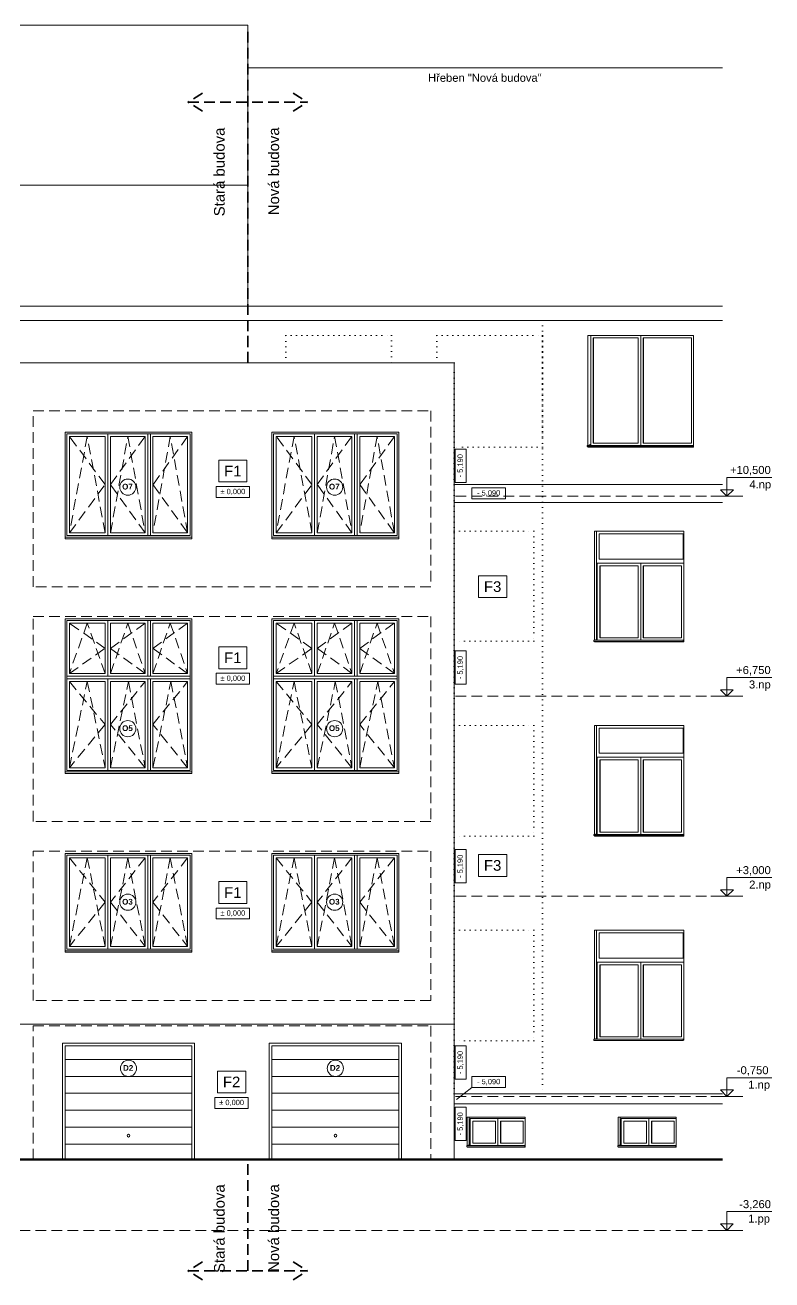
# Model space of a CAD drawing. Header units: millimetres. Extents: x 89194 to 559352, y -753138 to -204019.
# Drawn here: x 294698 to 308691, y -702632 to -679116 of the extents above; entities that cross this region are included whole.
import ezdxf

# ---------------------------------------------------------------- set-up
doc = ezdxf.new("R2010")
doc.units = ezdxf.units.MM
doc.header["$LTSCALE"] = 400
for name, pattern in [('DASHED', [0.75, 0.5, -0.25]), ('DOT', [0.25, 0, -0.25]), ('ČÁRKOVANÁ', [0.75, 0.5, -0.25])]:
    doc.linetypes.add(name, pattern=pattern)
for name, color, linetype, lineweight in [('RG_koty_hloubkové', 5, 'Continuous', 9), ('RG_Koty_vyskove', 7, 'Continuous', 5), ('RG_okna', 3, 'Continuous', 9), ('RG_pohled', 200, 'Continuous', 9), ('RG_popis okna', 131, 'Continuous', 9), ('RG_popisy', 11, 'Continuous', 9), ('RG_skladby konstrukcí', 5, 'Continuous', 9), ('RG_tečkovaně', 210, 'DOT', 15), ('RG_velmi tlustá', 5, 'Continuous', 70), ('RG_výrobky klempíř', 6, 'Continuous', 9), ('RG_čárkovaně', 40, 'DASHED', 9)]:
    doc.layers.add(name, color=color, linetype=linetype, lineweight=lineweight)
doc.styles.add('ARIAL', font='Arial.ttf')
doc.styles.add('Arial 200', font='Arial.ttf', dxfattribs={"height": 200})
doc.styles.add('Arial 250', font='Arial Bold.ttf', dxfattribs={"height": 250})

# ---------------------------------------------------------------- blocks, each defined once
blk = doc.blocks.new('velke_okno_3np')
at = {"layer": 'RG_okna'}
for points in [[(337698, -686743), (340073, -686743), (340073, -688743), (337698, -688743)], [(337728, -686773), (340043, -686773), (340043, -688683), (337728, -688683)], [(337728, -686773), (338498, -686773), (338498, -688683), (337728, -688683)], [(337778, -686823), (338448, -686823), (338448, -688633), (337778, -688633)], [(338498, -686773), (339248, -686773), (339248, -688683), (338498, -688683)], [(338548, -686823), (339198, -686823), (339198, -688633), (338548, -688633)], [(339298, -686773), (340043, -686773), (340043, -688683), (339298, -688683)], [(339343, -686823), (339993, -686823), (339993, -688633), (339343, -688633)]]:
    blk.add_lwpolyline(points, close=True, dxfattribs=at)
at = {"layer": 'RG_výrobky klempíř'}
blk.add_lwpolyline([(337698, -688743), (340073, -688743), (340073, -688713), (337698, -688713)], close=True, dxfattribs=at)
at = {"layer": 'RG_čárkovaně'}
for points in [[(338448, -688633), (338113, -686823), (337778, -688633), (338448, -687728), (337778, -686823)], [(338548, -688633), (338873, -686823), (339198, -688633), (338548, -687728), (339198, -686823)], [(339993, -686823), (339343, -687728), (339993, -688633), (339668, -686823), (339343, -688633)]]:
    blk.add_lwpolyline(points, dxfattribs=at)
blk = doc.blocks.new('velke_okno_2np')
at = {"layer": 'RG_okna'}
for points in [[(337698, -690243), (340073, -690243), (340073, -693143), (337698, -693143)], [(337728, -690273), (340043, -690273), (340043, -693083), (337728, -693083)], [(337778, -690323), (338448, -690323), (338448, -691268), (337778, -691268)], [(338548, -690323), (339198, -690323), (339198, -691268), (338548, -691268)], [(339343, -690323), (339993, -690323), (339993, -691268), (339343, -691268)], [(337778, -691418), (338448, -691418), (338448, -693033), (337778, -693033)], [(338548, -691418), (339198, -691418), (339198, -693033), (338548, -693033)], [(339343, -691418), (339993, -691418), (339993, -693033), (339343, -693033)]]:
    blk.add_lwpolyline(points, close=True, dxfattribs=at)
for points in [[(338498, -691368), (338498, -693083), (337728, -693083), (337728, -690273), (338498, -690273), (338498, -691318)], [(338498, -691318), (338498, -690273), (339248, -690273), (339248, -691318)], [(339298, -691318), (339298, -690273), (340043, -690273), (340043, -693083), (339298, -693083), (339298, -691368)], [(340043, -691318), (337728, -691318)], [(337728, -691368), (340043, -691368)], [(339248, -691368), (339248, -693083), (338498, -693083), (338498, -691368)]]:
    blk.add_lwpolyline(points, dxfattribs=at)
at = {"layer": 'RG_výrobky klempíř'}
blk.add_lwpolyline([(337698, -693143), (340073, -693143), (340073, -693113), (337698, -693113)], close=True, dxfattribs=at)
at = {"layer": 'RG_čárkovaně'}
for points in [[(338448, -691268), (338113, -690323), (337778, -691268), (338448, -690796), (337778, -690323)], [(338548, -691268), (338873, -690323), (339198, -691268), (338548, -690796), (339198, -690323)], [(339343, -691268), (339668, -690323), (339993, -691268), (339343, -690796), (339993, -690323)], [(337778, -691418), (338448, -692226), (337778, -693033), (338113, -691418), (338448, -693033)], [(338548, -693033), (338886, -691418), (339198, -693033), (338548, -692226), (339198, -691418)], [(339343, -693033), (339681, -691418), (339993, -693033), (339343, -692226), (339993, -691418)]]:
    blk.add_lwpolyline(points, dxfattribs=at)
blk = doc.blocks.new('velke_okno_1np')
at = {"layer": 'RG_okna'}
for points in [[(337698, -694643), (340073, -694643), (340073, -696493), (337698, -696493)], [(337728, -694673), (340043, -694673), (340043, -696433), (337728, -696433)], [(337728, -694673), (338498, -694673), (338498, -696433), (337728, -696433)], [(337778, -694723), (338448, -694723), (338448, -696383), (337778, -696383)], [(338498, -694673), (339248, -694673), (339248, -696433), (338498, -696433)], [(338548, -694723), (339198, -694723), (339198, -696383), (338548, -696383)], [(339298, -694673), (340043, -694673), (340043, -696433), (339298, -696433)], [(339343, -694723), (339993, -694723), (339993, -696383), (339343, -696383)]]:
    blk.add_lwpolyline(points, close=True, dxfattribs=at)
at = {"layer": 'RG_výrobky klempíř'}
blk.add_lwpolyline([(337698, -696493), (340073, -696493), (340073, -696463), (337698, -696463)], close=True, dxfattribs=at)
at = {"layer": 'RG_čárkovaně'}
for points in [[(337778, -694723), (338448, -695553), (337778, -696383), (338113, -694723), (338448, -696383)], [(339198, -694723), (338548, -695553), (339198, -696383), (338873, -694723), (338548, -696383)], [(339993, -694723), (339343, -695553), (339993, -696383), (339668, -694723), (339343, -696383)]]:
    blk.add_lwpolyline(points, dxfattribs=at)
blk = doc.blocks.new('vrata')
at = {"layer": 'RG_okna'}
h = blk.add_hatch(dxfattribs=at)
h.set_pattern_fill('ANSI31', color=256, scale=100, angle=315)
h.paths.add_polyline_path([(345448, -698243), (347823, -698243), (347823, -700373), (345448, -700373)])
for points in [[(345398, -698193), (347873, -698193), (347873, -700373), (345398, -700373)], [(345448, -698243), (347823, -698243), (347823, -700373), (345448, -700373)]]:
    blk.add_lwpolyline(points, close=True, dxfattribs=at)
blk.add_circle((346636, -699929), 25, dxfattribs=at)

msp = doc.modelspace()

# ---------------------------------------------------------------- linework, layer by layer
at = {"layer": 'RG_koty_hloubkové'}
for points in [[(302757.5, -687686.2), (302757.5, -687061.2), (302961.3, -687061.2), (302961.3, -687686.2)], [(298278.8, -687764.4), (298903.8, -687764.4), (298903.8, -687968.2), (298278.8, -687968.2)], [(303071.4, -687790.3), (303696.4, -687790.3), (303696.4, -687994), (303071.4, -687994)], [(302757.5, -691468.5), (302757.5, -690843.5), (302961.3, -690843.5), (302961.3, -691468.5)], [(298278.8, -691264.4), (298903.8, -691264.4), (298903.8, -691468.2), (298278.8, -691468.2)], [(302757.5, -695192.9), (302757.5, -694567.9), (302961.3, -694567.9), (302961.3, -695192.9)], [(298278.8, -695664.4), (298903.8, -695664.4), (298903.8, -695868.2), (298278.8, -695868.2)], [(302757.5, -698870.2), (302757.5, -698245.2), (302961.3, -698245.2), (302961.3, -698870.2)], [(303071.4, -698823.1), (303696.4, -698823.1), (303696.4, -699026.9), (303071.4, -699026.9)], [(298255.2, -699214.4), (298880.2, -699214.4), (298880.2, -699418.2), (298255.2, -699418.2)], [(302757.5, -700019), (302757.5, -699394), (302961.3, -699394), (302961.3, -700019)]]:
    msp.add_lwpolyline(points, close=True, dxfattribs=at)
msp.add_lwpolyline([(303071.4, -699026.9), (302784.4, -699249.3)], dxfattribs=at)
at = {"layer": 'RG_Koty_vyskove', "transparency": 33554687}
for p, q in [((307848.8, -687593.2), (307848.8, -687943.2)), ((307848.7, -687823.1, 0), (307728.7, -687823.1, 0)), ((307728.7, -687823.1, 0), (307848.8, -687943.2)), ((307968.7, -687823.1, 0), (307848.7, -687823.1, 0)), ((307848.8, -687943.2), (307968.7, -687823.1, 0)), ((307847.3, -691343.2), (307847.3, -691693.2)), ((307847.1, -691573.1, 0), (307727.1, -691573.1, 0)), ((307727.1, -691573.1, 0), (307847.3, -691693.2)), ((307967.1, -691573.1, 0), (307847.1, -691573.1, 0)), ((307847.3, -691693.2), (307967.1, -691573.1, 0)), ((307848.8, -695093.2), (307848.8, -695443.2)), ((307848.7, -695323.1, 0), (307728.7, -695323.1, 0)), ((307728.7, -695323.1, 0), (307848.8, -695443.2)), ((307968.7, -695323.1, 0), (307848.7, -695323.1, 0)), ((307848.8, -695443.2), (307968.7, -695323.1, 0)), ((307848.8, -698843.2), (307848.8, -699193.2)), ((307848.7, -699073.1, 0), (307728.7, -699073.1, 0)), ((307728.7, -699073.1, 0), (307848.8, -699193.2)), ((307968.7, -699073.1, 0), (307848.7, -699073.1, 0)), ((307848.8, -699193.2), (307968.7, -699073.1, 0)), ((307847.3, -701353.2), (307847.3, -701703.2)), ((307847.1, -701583.1, 0), (307727.1, -701583.1, 0)), ((307727.1, -701583.1, 0), (307847.3, -701703.2)), ((307967.1, -701583.1, 0), (307847.1, -701583.1, 0)), ((307847.3, -701703.2), (307967.1, -701583.1, 0))]:
    msp.add_line(p, q, dxfattribs=at)
at = {"layer": 'RG_Koty_vyskove', "transparency": 33554687, "extrusion": (0, 0, -1)}
for p, q in [((308691, -687593.2), (307848.8, -687593.2)), ((308689.4, -691343.2), (307847.3, -691343.2)), ((308691, -695093.2), (307848.8, -695093.2)), ((308691, -698843.2), (307848.8, -698843.2)), ((308689.4, -701353.2), (307847.3, -701353.2))]:
    msp.add_line(p, q, dxfattribs=at)
at = {"layer": 'RG_Koty_vyskove', "transparency": 33554687}
for points in [[(307548.8, -687943.2), (308148.8, -687943.2)], [(307547.3, -691693.2), (308147.3, -691693.2)], [(307548.8, -695443.2), (308148.8, -695443.2)], [(307548.8, -699193.2), (308148.8, -699193.2)], [(307547.3, -701703.2), (308147.3, -701703.2)]]:
    msp.add_lwpolyline(points, dxfattribs=at)
at = {"layer": 'RG_pohled', "color": 2, "linetype": 'Continuous', "lineweight": 20}
for p, q in [((286490.1, -684383.2), (307763.9, -684383.2)), ((286490.1, -684653.2), (307763.9, -684653.2)), ((305242.3, -684933.2), (307223.1, -684933.2)), ((305242.3, -686103.2), (305242.3, -684933.2)), ((305296.8, -684978.2), (305296.8, -684933.2)), ((305296.8, -686948.2), (305296.8, -684978.2)), ((305344.1, -684978.2), (305344.1, -686948.2)), ((306185.4, -684978.2), (305344.1, -684978.2)), ((305349, -686948.2), (305349, -684978.2)), ((306185.4, -686948.2), (306185.4, -684978.2)), ((306232.7, -684978.2), (306232.7, -684933.2)), ((306232.7, -686948.2), (306232.7, -684978.2)), ((306279.9, -684978.2), (306279.9, -686948.2)), ((307183.1, -684978.2), (306279.9, -684978.2)), ((306284.8, -686948.2), (306284.8, -684978.2)), ((307183.1, -686948.2), (307183.1, -684978.2)), ((307223.1, -684933.2), (307223.1, -686103.2)), ((305242.3, -686103.2), (305242.1, -686103.2)), ((305242.1, -686103.2), (305242.1, -686993.2)), ((307223.1, -686103.2), (307222.9, -686103.2)), ((307222.9, -686103.2), (307222.9, -687023.2)), ((305242.1, -686993.2), (305232.3, -686995.7)), ((305232.3, -686995.7), (305232.3, -687015.7)), ((307213.1, -686995.7), (305232.3, -686995.7)), ((307213.1, -687015.7), (305232.3, -687015.7)), ((305281.1, -686983.2), (305242.1, -686993.2)), ((305242.1, -687015.7), (305242.1, -687023.2)), ((307222.9, -687023.2), (305242.1, -687023.2)), ((305281.1, -686973.2), (305281.1, -686983.2)), ((305296.8, -686973.2), (305281.1, -686973.2)), ((305296.8, -686983.2), (305281.1, -686983.2)), ((305281.4, -687023.2), (305281.4, -687015.7)), ((305296.8, -686985.2), (305296.8, -686948.2)), ((305344.1, -686948.2), (306185.4, -686948.2)), ((306232.7, -686985.2), (306232.7, -686948.2)), ((306279.9, -686948.2), (307183.1, -686948.2)), ((307222.9, -686993.2), (307213.1, -686995.7)), ((307213.1, -686995.7), (307213.1, -687015.7)), ((307222.9, -686998.2), (307213.1, -686998.2)), ((307213.1, -687015.7), (307216.3, -687005.7)), ((307216.3, -687005.7), (307213.1, -687005.7)), ((302738.3, -687723.2), (307763.9, -687723.2)), ((302738.3, -688063.2), (307763.9, -688063.2)), ((305365.3, -690643.2), (305365.3, -688603.2)), ((305365.3, -688603.2), (307037.9, -688603.2)), ((305404.6, -688653.2), (305404.6, -688603.2)), ((305404.6, -690623.2), (305404.6, -688653.2)), ((305451.8, -688653.2), (305451.8, -689123.2)), ((307029.9, -688653.2), (305451.8, -688653.2)), ((305456.7, -689123.2), (305456.7, -688653.2)), ((307029.9, -689123.2), (307029.9, -688653.2)), ((307037.9, -688603.2), (307037.9, -690673.2)), ((305420, -689248.2), (305420, -689198.2)), ((305420, -689198.2), (306232.7, -689198.2)), ((305420, -690598.2), (305420, -689248.2)), ((305451.8, -689123.2), (307029.9, -689123.2)), ((305467.3, -689248.2), (305467.3, -690598.2)), ((306185.4, -689248.2), (305467.3, -689248.2)), ((305472.2, -690598.2), (305472.2, -689248.2)), ((306185.4, -690598.2), (306185.4, -689248.2)), ((306232.7, -689248.2), (306232.7, -689198.2)), ((306232.7, -689198.2), (307037.9, -689198.2)), ((306232.7, -690598.2), (306232.7, -689248.2)), ((306279.9, -689248.2), (306279.9, -690598.2)), ((306998.1, -689248.2), (306279.9, -689248.2)), ((306284.8, -690598.2), (306284.8, -689248.2)), ((306998.1, -690598.2), (306998.1, -689248.2)), ((305365.3, -690643.2), (305355.5, -690645.7)), ((305355.5, -690645.7), (305355.5, -690665.7)), ((307028.1, -690645.7), (305355.5, -690645.7)), ((307028.1, -690665.7), (305355.5, -690665.7)), ((305404.2, -690633.2), (305365.3, -690643.2)), ((305365.3, -690673.2), (305365.3, -690665.7)), ((305404.2, -690623.2), (305404.2, -690633.2)), ((305420, -690623.2), (305404.2, -690623.2)), ((305420, -690633.2), (305404.2, -690633.2)), ((305404.6, -690673.2), (305404.6, -690665.7)), ((305420, -690635.2), (305420, -690598.2)), ((305467.3, -690598.2), (306185.4, -690598.2)), ((306232.7, -690635.2), (306232.7, -690598.2)), ((306279.9, -690598.2), (306998.1, -690598.2)), ((307037.9, -690643.2), (307028.1, -690645.7)), ((307028.1, -690645.7), (307028.1, -690665.7)), ((307037.9, -690648.2), (307028.1, -690648.2)), ((307028.1, -690665.7), (307031.3, -690655.7)), ((307031.3, -690655.7), (307028.1, -690655.7)), ((307037.9, -690673.2), (305365.3, -690673.2)), ((305365.3, -694283.2), (305365.3, -692243.2)), ((305365.3, -692243.2), (307037.9, -692243.2)), ((305404.6, -692293.2), (305404.6, -692243.2)), ((305404.6, -694263.2), (305404.6, -692293.2)), ((305451.8, -692293.2), (305451.8, -692763.2)), ((307029.9, -692293.2), (305451.8, -692293.2)), ((305456.7, -692763.2), (305456.7, -692293.2)), ((307029.9, -692763.2), (307029.9, -692293.2)), ((307037.9, -692243.2), (307037.9, -694313.2)), ((305451.8, -692763.2), (307029.9, -692763.2)), ((305420, -692888.2), (305420, -692838.2)), ((305420, -692838.2), (306232.7, -692838.2)), ((305420, -694238.2), (305420, -692888.2)), ((305467.3, -692888.2), (305467.3, -694238.2)), ((306185.4, -692888.2), (305467.3, -692888.2)), ((305472.2, -694238.2), (305472.2, -692888.2)), ((306185.4, -694238.2), (306185.4, -692888.2)), ((306232.7, -692888.2), (306232.7, -692838.2)), ((306232.7, -692838.2), (307037.9, -692838.2)), ((306232.7, -694238.2), (306232.7, -692888.2)), ((306279.9, -692888.2), (306279.9, -694238.2)), ((306998.1, -692888.2), (306279.9, -692888.2)), ((306284.8, -694238.2), (306284.8, -692888.2)), ((306998.1, -694238.2), (306998.1, -692888.2)), ((305365.3, -694283.2), (305355.5, -694285.7)), ((305355.5, -694285.7), (305355.5, -694305.7)), ((307028.1, -694285.7), (305355.5, -694285.7)), ((307028.1, -694305.7), (305355.5, -694305.7)), ((305404.2, -694273.2), (305365.3, -694283.2)), ((305365.3, -694313.2), (305365.3, -694305.7)), ((307037.9, -694313.2), (305365.3, -694313.2)), ((305404.2, -694263.2), (305404.2, -694273.2)), ((305420, -694263.2), (305404.2, -694263.2)), ((305420, -694273.2), (305404.2, -694273.2)), ((305404.6, -694313.2), (305404.6, -694305.7)), ((305420, -694275.2), (305420, -694238.2)), ((305467.3, -694238.2), (306185.4, -694238.2)), ((306232.7, -694275.2), (306232.7, -694238.2)), ((306279.9, -694238.2), (306998.1, -694238.2)), ((307037.9, -694283.2), (307028.1, -694285.7)), ((307028.1, -694285.7), (307028.1, -694305.7)), ((307037.9, -694288.2), (307028.1, -694288.2)), ((307028.1, -694305.7), (307031.3, -694295.7)), ((307031.3, -694295.7), (307028.1, -694295.7)), ((305365.3, -696080.7), (307037.9, -696080.7)), ((305365.3, -698120.7), (305365.3, -696080.7)), ((305404.6, -696130.7), (305404.6, -696080.7)), ((305404.6, -698100.7), (305404.6, -696130.7)), ((305451.8, -696130.7), (305451.8, -696600.7)), ((307029.9, -696130.7), (305451.8, -696130.7)), ((305456.7, -696600.7), (305456.7, -696130.7)), ((307029.9, -696600.7), (307029.9, -696130.7)), ((307037.9, -696080.7), (307037.9, -698140.7)), ((305420, -696725.7), (305420, -696675.7)), ((305420, -696675.7), (306232.7, -696675.7)), ((305420, -698075.7), (305420, -696725.7)), ((305451.8, -696600.7), (307029.9, -696600.7)), ((305467.3, -696725.7), (305467.3, -698075.7)), ((306185.4, -696725.7), (305467.3, -696725.7)), ((305472.2, -698075.7), (305472.2, -696725.7)), ((306185.4, -698075.7), (306185.4, -696725.7)), ((306232.7, -696725.7), (306232.7, -696675.7)), ((306232.7, -696675.7), (307037.9, -696675.7)), ((306232.7, -698075.7), (306232.7, -696725.7)), ((306279.9, -696725.7), (306279.9, -698075.7)), ((306998.1, -696725.7), (306279.9, -696725.7)), ((306284.8, -698075.7), (306284.8, -696725.7)), ((306998.1, -698075.7), (306998.1, -696725.7)), ((305365.3, -698120.7), (305355.5, -698123.2)), ((305355.5, -698123.2), (305355.5, -698143.2)), ((307028.1, -698123.2), (305355.5, -698123.2)), ((307028.1, -698143.2), (305355.5, -698143.2)), ((305404.2, -698110.7), (305365.3, -698120.7)), ((305404.2, -698100.7), (305404.2, -698110.7)), ((305420, -698100.7), (305404.2, -698100.7)), ((305420, -698110.7), (305404.2, -698110.7)), ((305420, -698112.7), (305420, -698075.7)), ((305467.3, -698075.7), (306185.4, -698075.7)), ((306232.7, -698112.7), (306232.7, -698075.7)), ((306279.9, -698075.7), (306998.1, -698075.7)), ((307037.9, -698120.7), (307028.1, -698123.2)), ((307028.1, -698123.2), (307028.1, -698143.2)), ((307037.9, -698125.7), (307028.1, -698125.7)), ((307028.1, -698143.2), (307031.3, -698133.2)), ((307031.3, -698133.2), (307028.1, -698133.2)), ((307037.9, -698140.7), (307028.9, -698140.7)), ((307763.9, -699143.2), (302738.3, -699143.2)), ((307763.9, -699333.2), (302738.3, -699333.2)), ((302982.6, -700113.2), (302982.6, -699583.2)), ((302982.6, -699583.2), (304069.3, -699583.2)), ((303021.8, -699633.2), (303021.8, -699583.2)), ((304069.3, -699583.2), (304069.3, -700143.2)), ((305811.6, -700113.2), (305811.6, -699583.2)), ((305811.6, -699583.2), (306898.3, -699583.2)), ((305850.9, -699633.2), (305850.9, -699583.2)), ((306898.3, -699583.2), (306898.3, -700143.2)), ((303021.8, -700093.2), (303021.8, -699633.2)), ((303037.3, -699658.2), (303037.3, -699608.2)), ((303037.3, -699608.2), (303557, -699608.2)), ((303037.3, -700068.2), (303037.3, -699658.2)), ((303084.5, -699658.2), (303084.5, -700068.2)), ((303509.8, -699658.2), (303084.5, -699658.2)), ((303089.4, -700068.2), (303089.4, -699658.2)), ((303509.8, -700068.2), (303509.8, -699658.2)), ((303557, -699658.2), (303557, -699608.2)), ((303557, -699608.2), (304069.3, -699608.2)), ((303557, -700068.2), (303557, -699658.2)), ((303604.3, -699658.2), (303604.3, -700068.2)), ((304029.5, -699658.2), (303604.3, -699658.2)), ((303609.2, -700068.2), (303609.2, -699658.2)), ((304029.5, -700068.2), (304029.5, -699658.2)), ((305850.9, -700093.2), (305850.9, -699633.2)), ((305866.3, -699658.2), (305866.3, -699608.2)), ((305866.3, -699608.2), (306386.1, -699608.2)), ((305866.3, -700068.2), (305866.3, -699658.2)), ((305913.6, -699658.2), (305913.6, -700068.2)), ((306338.8, -699658.2), (305913.6, -699658.2)), ((305918.5, -700068.2), (305918.5, -699658.2)), ((306338.8, -700068.2), (306338.8, -699658.2)), ((306386.1, -699658.2), (306386.1, -699608.2)), ((306386.1, -699608.2), (306898.3, -699608.2)), ((306386.1, -700068.2), (306386.1, -699658.2)), ((306433.3, -699658.2), (306433.3, -700068.2)), ((306858.5, -699658.2), (306433.3, -699658.2)), ((306438.2, -700068.2), (306438.2, -699658.2)), ((306858.5, -700068.2), (306858.5, -699658.2)), ((303037.3, -700105.2), (303037.3, -700068.2)), ((303084.5, -700068.2), (303509.8, -700068.2)), ((303557, -700105.2), (303557, -700068.2)), ((303604.3, -700068.2), (304029.5, -700068.2)), ((305866.3, -700105.2), (305866.3, -700068.2)), ((305913.6, -700068.2), (306338.8, -700068.2)), ((306386.1, -700105.2), (306386.1, -700068.2)), ((306433.3, -700068.2), (306858.5, -700068.2)), ((302982.6, -700113.2), (302972.8, -700115.7)), ((302972.8, -700115.7), (302972.8, -700135.7)), ((304059.5, -700115.7), (302972.8, -700115.7)), ((304059.5, -700135.7), (302972.8, -700135.7)), ((303021.5, -700103.2), (302982.6, -700113.2)), ((302982.6, -700143.2), (302982.6, -700135.7)), ((304069.3, -700143.2), (302982.6, -700143.2)), ((303021.5, -700093.2), (303021.5, -700103.2)), ((303037.3, -700093.2), (303021.5, -700093.2)), ((303037.3, -700103.2), (303021.5, -700103.2)), ((303021.8, -700143.2), (303021.8, -700135.7)), ((304069.3, -700113.2), (304059.5, -700115.7)), ((304059.5, -700115.7), (304059.5, -700135.7)), ((304069.3, -700118.2), (304059.5, -700118.2)), ((304059.5, -700135.7), (304062.7, -700125.7)), ((304062.7, -700125.7), (304059.5, -700125.7)), ((305811.6, -700113.2), (305801.8, -700115.7)), ((305801.8, -700115.7), (305801.8, -700135.7)), ((306888.5, -700115.7), (305801.8, -700115.7)), ((306888.5, -700135.7), (305801.8, -700135.7)), ((305850.6, -700103.2), (305811.6, -700113.2)), ((305811.6, -700143.2), (305811.6, -700135.7)), ((306898.3, -700143.2), (305811.6, -700143.2)), ((305850.6, -700093.2), (305850.6, -700103.2)), ((305866.3, -700093.2), (305850.6, -700093.2)), ((305866.3, -700103.2), (305850.6, -700103.2)), ((305850.9, -700143.2), (305850.9, -700135.7)), ((306898.3, -700113.2), (306888.5, -700115.7)), ((306888.5, -700115.7), (306888.5, -700135.7)), ((306898.3, -700118.2), (306888.5, -700118.2)), ((306888.5, -700135.7), (306891.8, -700125.7)), ((306891.8, -700125.7), (306888.5, -700125.7))]:
    msp.add_line(p, q, dxfattribs=at)
for points in [[(298871.2, -684383.2), (298871.2, -679115.9), (281929, -679115.9)], [(298871.2, -679915.9), (307763.9, -679915.9)], [(298871.2, -682118.9), (281929, -682118.9)]]:
    msp.add_lwpolyline(points, dxfattribs=at)
at = {"layer": 'RG_pohled'}
for points in [[(283858.3, -685443.2), (302738.3, -685443.2), (302738.3, -697838.2), (283858.3, -697838.2)], [(286558.3, -697838.2), (302738.3, -697838.2), (302738.3, -700373.2), (286558.3, -700373.2)]]:
    msp.add_lwpolyline(points, close=True, dxfattribs=at)
at = {"layer": 'RG_popis okna'}
for centre in [(296623.2, -687774.3), (300498.2, -687774.3), (296623.2, -692301), (300498.2, -692301), (296623.2, -695554.1), (300498.2, -695554.1), (296635.8, -698667.3), (300512.2, -698667.3)]:
    msp.add_circle(centre, 151.6, dxfattribs=at)
at = {"layer": 'RG_popisy', "linetype": 'ČÁRKOVANÁ', "lineweight": 35}
for p, q in [((298871.2, -685443.2), (298871.2, -679192)), ((298871.2, -702461.4), (298871.2, -700373.2))]:
    msp.add_line(p, q, dxfattribs=at)
for points in [[(298021.5, -680390), (297750.4, -680560.7)], [(298021.5, -680390), (297750.4, -680560.7)], [(299720.9, -680390), (299992.1, -680560.7)], [(299720.9, -680390), (299992.1, -680560.7)], [(297750.4, -680560.7), (299992.1, -680560.7)], [(298021.5, -680731.4), (297750.4, -680560.7)], [(297750.4, -680560.7), (299992.1, -680560.7)], [(298021.5, -680731.4), (297750.4, -680560.7)], [(299720.9, -680731.4), (299992.1, -680560.7)], [(299720.9, -680731.4), (299992.1, -680560.7)], [(298021.5, -702290.8), (297750.4, -702461.4)], [(298021.5, -702290.8), (297750.4, -702461.4)], [(299720.9, -702290.8), (299992.1, -702461.4)], [(299720.9, -702290.8), (299992.1, -702461.4)], [(297750.4, -702461.4), (299992.1, -702461.4)], [(298021.5, -702632.1), (297750.4, -702461.4)], [(297750.4, -702461.4), (299992.1, -702461.4)], [(298021.5, -702632.1), (297750.4, -702461.4)], [(299720.9, -702632.1), (299992.1, -702461.4)], [(299720.9, -702632.1), (299992.1, -702461.4)]]:
    msp.add_lwpolyline(points, dxfattribs=at)
at = {"layer": 'RG_skladby konstrukcí'}
for points in [[(298325.9, -687677.6), (298855.9, -687677.6), (298855.9, -687267.6), (298325.9, -687267.6)], [(303193.2, -689845.8), (303723.2, -689845.8), (303723.2, -689435.8), (303193.2, -689435.8)], [(298325.9, -691177.6), (298855.9, -691177.6), (298855.9, -690767.6), (298325.9, -690767.6)], [(303193.2, -695070.9), (303723.2, -695070.9), (303723.2, -694660.9), (303193.2, -694660.9)], [(298325.9, -695577.6), (298855.9, -695577.6), (298855.9, -695167.6), (298325.9, -695167.6)], [(298302.3, -699127.6), (298832.3, -699127.6), (298832.3, -698717.6), (298302.3, -698717.6)]]:
    msp.add_lwpolyline(points, close=True, dxfattribs=at)
at = {"layer": 'RG_tečkovaně'}
msp.add_lwpolyline([(298871.2, -684653.2), (304392.3, -684653.2), (304392.3, -699143.2), (302738.3, -699143.2), (302738.3, -685443.2), (298871.2, -685443.2), (298871.2, -684653.2)], close=True, dxfattribs=at)
for points in [[(299582.9, -685443.2), (299582.9, -684933.2), (301563.8, -684933.2), (301563.8, -685443.2)], [(302411.5, -685443.2), (302411.5, -684933.2), (304392.3, -684933.2), (304392.3, -687023.2), (302738.3, -687023.2)], [(302738.3, -688603.2), (304230.3, -688603.2), (304230.3, -690663.2), (302738.3, -690663.2)], [(302738.3, -692243.2), (304230.1, -692243.2), (304230.1, -694313.2), (302738.3, -694313.2)], [(302738.3, -696080.7), (304230.1, -696080.7), (304230.1, -698150.7), (302738.3, -698150.7)]]:
    msp.add_lwpolyline(points, dxfattribs=at)
at = {"layer": 'RG_velmi tlustá'}
msp.add_lwpolyline([(281990.8, -700393.2), (283859.1, -700393.2), (286558.3, -700373.2), (307763.9, -700373.2)], dxfattribs=at)
at = {"layer": 'RG_čárkovaně'}
for points in [[(294848.3, -686343.2), (302298.4, -686343.2), (302298.4, -689643.2), (294848.3, -689643.2)], [(294848.3, -690198.2), (302298.4, -690198.2), (302298.4, -694043.2), (294848.3, -694043.2)], [(294848.3, -694598.2), (302298.4, -694598.2), (302298.4, -697393.2), (294848.3, -697393.2)], [(294848.3, -697873.2), (302298.4, -697873.2), (302298.4, -700373.2), (294848.3, -700373.2)]]:
    msp.add_lwpolyline(points, close=True, dxfattribs=at)
for points in [[(307763.9, -687943.2), (302738.3, -687943.2)], [(307763.9, -691693.2), (302738.3, -691693.2)], [(307763.9, -695443.2), (302738.3, -695443.2)], [(307763.9, -699193.2), (302738.3, -699193.2)], [(281990.8, -701703.2), (307763.9, -701703.2)]]:
    msp.add_lwpolyline(points, dxfattribs=at)

# ---------------------------------------------------------------- block references
at = {"layer": 'RG_okna'}
for name, p in [('velke_okno_3np', (-42250, 0)), ('velke_okno_3np', (-38375, 0)), ('velke_okno_2np', (-42250, 0)), ('velke_okno_2np', (-38375, 0)), ('velke_okno_1np', (-42250, 0)), ('velke_okno_1np', (-38375, 0)), ('vrata', (-50000, 0)), ('vrata', (-46123.6, 0))]:
    msp.add_blockref(name, p, dxfattribs=at)

# ---------------------------------------------------------------- texts
at = {"layer": 'RG_koty_hloubkové', "char_height": 100, "width": 625, "attachment_point": 5, "rotation": 90, "style": 'Arial 200'}
for insert in [(302858.8, -687373.7), (302858.8, -691156), (302858.8, -694880.4), (302858.8, -698557.7), (302858.8, -699706.5)]:
    msp.add_mtext('- 5,190', dxfattribs=dict(at, insert=insert))
at = {"layer": 'RG_koty_hloubkové', "char_height": 100, "width": 625, "attachment_point": 5, "style": 'Arial 200'}
for s, insert in [('%%P 0,000', (298591.3, -687865.7)), ('- 5,090', (303383.9, -687891.5)), ('%%P 0,000', (298591.3, -691365.7)), ('%%P 0,000', (298591.3, -695765.7)), ('- 5,090', (303383.9, -698924.4)), ('%%P 0,000', (298567.7, -699315.7))]:
    msp.add_mtext(s, dxfattribs=dict(at, insert=insert))
at = {"layer": 'RG_Koty_vyskove', "transparency": 33554687, "style": 'ARIAL'}
for s, p in [('Hřeben "Nová budova"', (302248.1, -680178.3)), ('+10,500', (307906.2, -687527.7)), ('4.np', (308269, -687798.1)), ('+6,750', (308021.2, -691277.7)), ('3.np', (308261.3, -691548.1)), ('+3,000', (308022.8, -695027.7)), ('2.np', (308265.6, -695298.1)), ('-0,750', (308033.8, -698777.7)), ('1.np', (308248.9, -699048.1)), ('-3,260', (308078.8, -701287.7)), ('1.pp', (308247.3, -701558.1))]:
    msp.add_text(s, height=150, dxfattribs=at).set_placement(p)
at = {"layer": 'RG_popis okna', "char_height": 107.4, "width": 314.064, "attachment_point": 5, "style": 'Arial 250'}
for s, insert in [('O7', (296616.4, -687766.3)), ('O7', (300491.4, -687766.3)), ('O5', (296616.4, -692292.9)), ('O5', (300491.4, -692292.9)), ('O3', (296616.4, -695546.1)), ('O3', (300491.4, -695546.1)), ('D2', (296629.1, -698659.3)), ('D2', (300505.5, -698659.3))]:
    msp.add_mtext(s, dxfattribs=dict(at, insert=insert))
at = {"layer": 'RG_popisy', "char_height": 200, "attachment_point": 1, "rotation": 90, "style": 'Arial 250'}
for s, insert in [('\\pi-250;{\\fArial|b0|i0|c238|p34;Stará budova}', (298238.4, -682448.8)), ('\\pi-250;{\\fArial|b0|i0|c238|p34;Nová budova}', (299257.7, -682429.1)), ('\\pi-250;{\\fArial|b0|i0|c238|p34;Stará budova}', (298238.4, -702252.5)), ('\\pi-250;{\\fArial|b0|i0|c238|p34;Nová budova}', (299257.7, -702232.8))]:
    msp.add_mtext(s, dxfattribs=dict(at, insert=insert))
at = {"layer": 'RG_skladby konstrukcí', "char_height": 200, "width": 530, "attachment_point": 5, "style": 'Arial 200'}
for s, insert in [('F1', (298590.9, -687472.6)), ('F3', (303458.2, -689640.8)), ('F1', (298590.9, -690972.6)), ('F3', (303458.2, -694865.9)), ('F1', (298590.9, -695372.6)), ('F2', (298567.3, -698922.6))]:
    msp.add_mtext(s, dxfattribs=dict(at, insert=insert))

doc.saveas('drawing.dxf')
